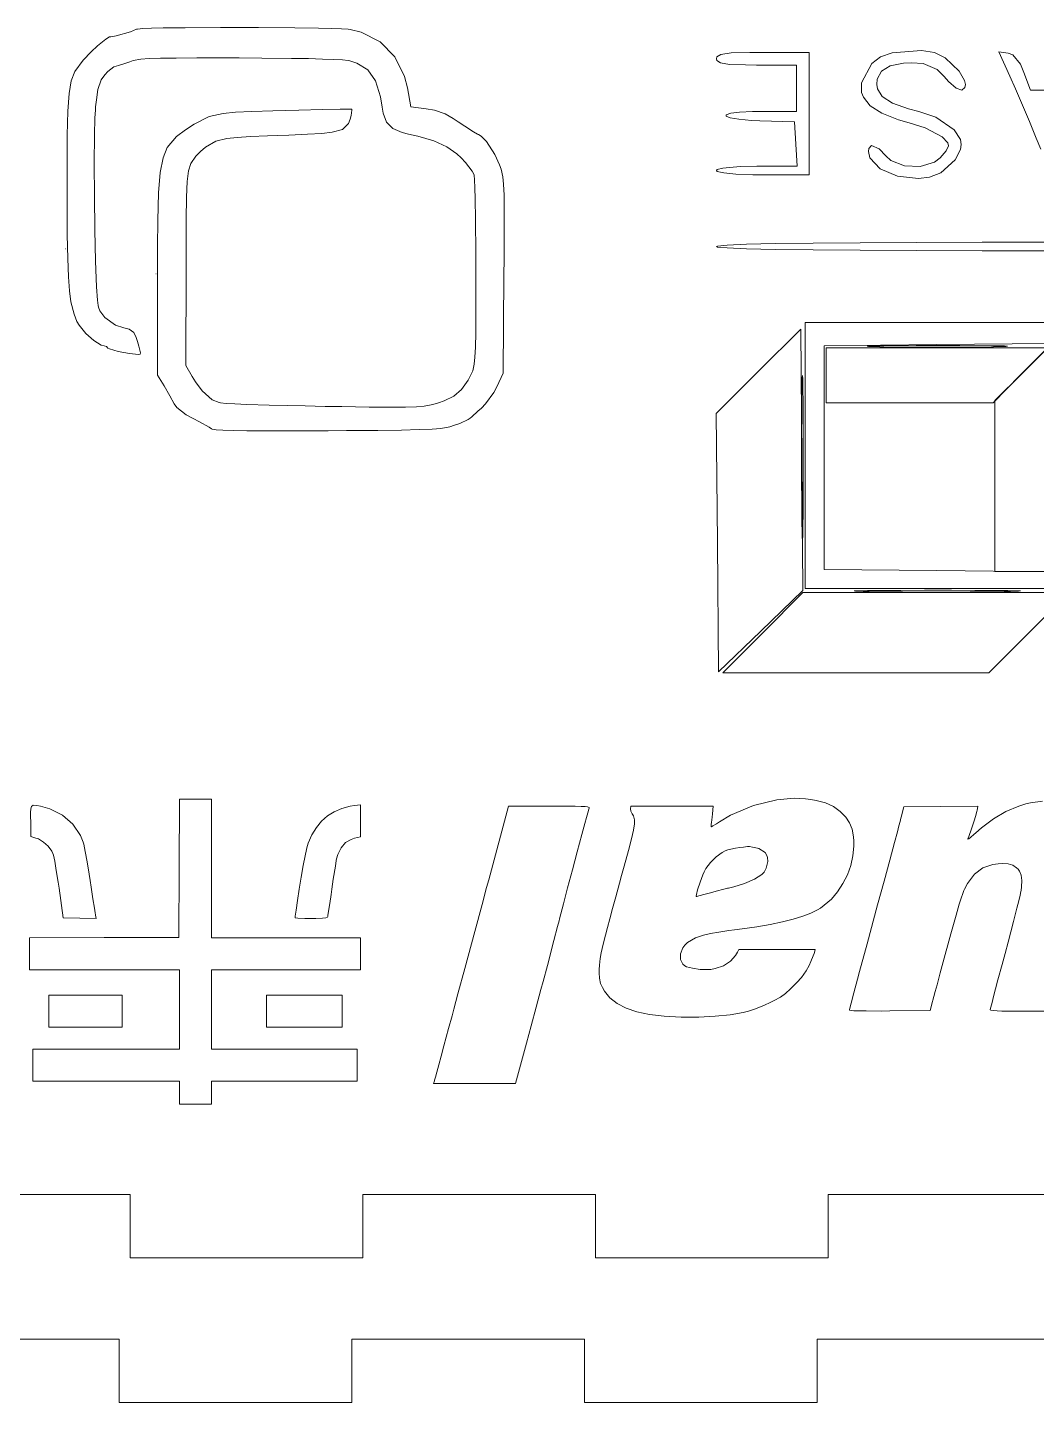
# Model space of a CAD drawing. Header units: millimetres. Extents: x 0 to 610, y 0 to 514.
# Drawn here: x 338.6 to 386.4, y 345.2 to 410.3 of the extents above; entities that cross this region are included whole.
import ezdxf

# ---------------------------------------------------------------- set-up
doc = ezdxf.new("R2010")
doc.units = ezdxf.units.MM
doc.header["$LTSCALE"] = 0.05
doc.layers.get('0').update_dxf_attribs({"plot": 0})
doc.layers.add('CUT', color=1, linetype='Continuous', lineweight=0)
doc.layers.add('ETCH', color=5, linetype='Continuous', lineweight=0)

# ---------------------------------------------------------------- blocks, each defined once
blk = doc.blocks.new('top')
blk.add_lwpolyline([(-137.821, -237), (-126.795, -237), (-126.795, -240), (-115.769, -240), (-115.769, -237), (-104.744, -237), (-104.744, -240), (-93.718, -240), (-93.718, -237), (-82.692, -237), (-82.692, -240), (-71.667, -240), (-71.667, -237), (-60.641, -237), (-60.641, -240), (-49.615, -240), (-49.615, -237), (-38.59, -237), (-38.59, -240), (-27.564, -240)])
blk = doc.blocks.new('back_outer')
blk.add_lwpolyline([(-27.564, 60), (-38.59, 60), (-38.59, 63), (-49.615, 63), (-49.615, 60), (-60.641, 60), (-60.641, 63), (-71.667, 63), (-71.667, 60), (-82.692, 60), (-82.692, 63), (-93.718, 63), (-93.718, 60), (-104.744, 60), (-104.744, 63), (-115.769, 63), (-115.769, 60), (-126.795, 60), (-126.795, 63), (-137.821, 63)])
blk = doc.blocks.new('protocase')
for p, q in [((245, 141.161728), (254.460499, 150.661728)), ((254.460499, 150.661728), (285.960499, 150.661728)), ((285.960499, 150.661728), (317.460499, 150.661728)), ((317.460499, 150.661728), (308, 141.161728)), ((308.5, 140.796543), (318.5, 150.431357)), ((318.5, 150.431357), (318.764783, 119.817423)), ((235.539501, 131.661728), (245, 141.161728)), ((298.5, 131.161728), (308.5, 140.796543)), ((308, 141.161728), (298.539501, 131.661728)), ((235, 130.661728), (266.5, 130.661728)), ((267.039501, 131.661728), (235.539501, 131.661728)), ((246.930711, 131.266674), (247.420757, 131.320761)), ((247.782745, 131.218485), (246.930711, 131.266674)), ((247.420757, 131.320761), (249.317225, 131.379505)), ((249.912519, 131.177434), (247.782745, 131.218485)), ((249.317225, 131.379505), (250.812975, 131.410236)), ((253.255692, 131.144761), (249.912519, 131.177434)), ((250.812975, 131.410236), (266.942077, 131.534448)), ((257.747921, 131.121705), (253.255692, 131.144761)), ((263.324866, 131.109508), (257.747921, 131.121705)), ((266.5, 131.107869), (263.324866, 131.109508)), ((269.678382, 131.109364), (266.5, 131.107869)), ((266.5, 130.661728), (298, 130.661728)), ((266.942077, 131.534448), (282.812975, 131.409508)), ((298.539501, 131.661728), (267.039501, 131.661728)), ((275.280343, 131.121307), (269.678382, 131.109364)), ((279.820145, 131.144156), (275.280343, 131.121307)), ((283.230879, 131.176676), (279.820145, 131.144156)), ((282.812975, 131.409508), (284.24496, 131.37871)), ((285.445636, 131.217629), (283.230879, 131.176676)), ((284.24496, 131.37871), (286.019585, 131.319883)), ((286.397508, 131.265777), (285.445636, 131.217629)), ((286.019585, 131.319883), (286.397508, 131.265777)), ((298, 130.661728), (298, 99.161728)), ((298.764783, 100.182608), (298.5, 131.161728)), ((266.75, 126.428061), (240, 126.694395)), ((240, 126.661728), (246.5, 126.661728)), ((246.5, 126.661728), (253, 126.661728)), ((253, 126.661728), (253, 106.38284)), ((293.5, 126.161728), (266.75, 126.428061)), ((293.5, 99.661728), (293.5, 126.161728)), ((298.514756, 116.060608), (298.555851, 118.198932)), ((298.555851, 118.198932), (298.604128, 119.086792)), ((298.604128, 119.086792), (298.658347, 118.659589)), ((298.658347, 118.659589), (298.717266, 116.852722)), ((318.764783, 119.817423), (319.029566, 89.203489)), ((298.482086, 112.73642), (298.514756, 116.060608)), ((298.717266, 116.852722), (298.7481, 115.411728)), ((298.7481, 115.411728), (298.872958, 99.661728)), ((298.459081, 108.290967), (298.482086, 112.73642)), ((298.446984, 102.788849), (298.459081, 108.290967)), ((253, 106.38284), (253, 86.103951)), ((298.445414, 99.661728), (298.446984, 102.788849)), ((293.5, 73.161728), (293.5, 99.661728)), ((298, 99.161728), (298, 67.661728)), ((298.446984, 96.534607), (298.445414, 99.661728)), ((298.872958, 99.661728), (298.7481, 83.911728)), ((299.029566, 69.203489), (298.764783, 100.182608)), ((298.459081, 91.032489), (298.446984, 96.534607)), ((298.482086, 86.587036), (298.459081, 91.032489)), ((319.029566, 89.203489), (309.029566, 79.203489)), ((253, 86.103951), (246.5, 79.661728)), ((247, 80.161728), (253.442223, 86.661728)), ((253.442223, 86.661728), (273.221112, 86.661728)), ((273.221112, 86.661728), (293, 86.661728)), ((293, 86.661728), (293, 80.161728)), ((298.514756, 83.262848), (298.482086, 86.587036)), ((298.555851, 81.124524), (298.514756, 83.262848)), ((298.717266, 82.470734), (298.658347, 80.663867)), ((298.7481, 83.911728), (298.717266, 82.470734)), ((246.5, 79.661728), (240, 73.219505)), ((240.557777, 73.661728), (247, 80.161728)), ((293, 80.161728), (293, 73.661728)), ((298.604128, 80.236664), (298.555851, 81.124524)), ((298.658347, 80.663867), (298.604128, 80.236664)), ((309.029566, 79.203489), (299.029566, 69.203489)), ((240, 72.629061), (266.75, 72.895395)), ((266.778888, 73.661728), (240.557777, 73.661728)), ((250.012383, 73.262464), (250.434048, 73.317935)), ((250.723996, 73.213033), (250.012383, 73.262464)), ((250.434048, 73.317935), (252.043092, 73.378173)), ((253.797966, 73.152992), (250.723996, 73.213033)), ((252.043092, 73.378173), (253.309787, 73.409682)), ((253.309787, 73.409682), (266.937574, 73.536967)), ((261.358129, 73.105953), (253.797966, 73.152992)), ((266.5, 73.099445), (261.358129, 73.105953)), ((271.654516, 73.105581), (266.5, 73.099445)), ((266.75, 72.895395), (293.5, 73.161728)), ((293, 73.661728), (266.778888, 73.661728)), ((266.937574, 73.536967), (280.309787, 73.408708)), ((279.30822, 73.152071), (271.654516, 73.105581)), ((282.50206, 73.211885), (279.30822, 73.152071)), ((280.309787, 73.408708), (281.513368, 73.37711)), ((281.513368, 73.37711), (283.001809, 73.31676)), ((283.312493, 73.261262), (282.50206, 73.211885)), ((283.001809, 73.31676), (283.312493, 73.261262)), ((266.5, 67.661728), (235, 67.661728)), ((298, 67.661728), (266.5, 67.661728)), ((238.95166, 50.657719), (247.5, 50.661728)), ((247.5, 50.661728), (256.04834, 50.657719)), ((256.04834, 50.657719), (271.55127, 50.625773)), ((271.55127, 50.625773), (284.909668, 50.562194)), ((284.909668, 50.562194), (296.100098, 50.46731)), ((296.100098, 50.46731), (305.099121, 50.34145)), ((305.099121, 48.982006), (296.100098, 48.856146)), ((305.099121, 50.34145), (311.883301, 50.18494)), ((311.883301, 49.138516), (305.099121, 48.982006)), ((311.883301, 50.18494), (316.429199, 49.998109)), ((316.429199, 49.325347), (311.883301, 49.138516)), ((316.429199, 49.998109), (318.713379, 49.781285)), ((318.713379, 49.542171), (316.429199, 49.325347)), ((318.713379, 49.781285), (319, 49.661728)), ((319, 49.661728), (318.713379, 49.542171)), ((247.5, 48.661728), (238.95166, 48.665737)), ((256.04834, 48.665737), (247.5, 48.661728)), ((271.55127, 48.697683), (256.04834, 48.665737)), ((284.909668, 48.761262), (271.55127, 48.697683)), ((296.100098, 48.856146), (284.909668, 48.761262)), ((265.789794, 32.169925), (268.543331, 33.235835)), ((268.543331, 33.235835), (271.131466, 33.514616)), ((271.131466, 33.514616), (276.128149, 32.976596)), ((276.128149, 32.976596), (280.232202, 31.252239)), ((297, 18.161728), (297, 32.661728)), ((297, 32.661728), (308, 32.661728)), ((308, 32.661728), (310.386719, 32.643617)), ((310.386719, 32.643617), (314.410156, 32.505123)), ((262.40245, 29.128962), (265.789794, 32.169925)), ((267.322237, 29.651474), (266, 28.661728)), ((270.719988, 30.709038), (267.322237, 29.651474)), ((274.43823, 30.564036), (270.719988, 30.709038)), ((277.656313, 29.248471), (274.43823, 30.564036)), ((280.232202, 31.252239), (282.659808, 28.670874)), ((309.44774, 30.661728), (299.895481, 30.661728)), ((299.895481, 30.661728), (300.19774, 25.411728)), ((313.345604, 30.734042), (309.44774, 30.661728)), ((317.480932, 31.083023), (313.345604, 30.734042)), ((314.410156, 32.505123), (317.277344, 32.244469)), ((317.277344, 32.244469), (318.800781, 31.878702)), ((318.823402, 31.447391), (317.480932, 31.083023)), ((318.800781, 31.878702), (319, 31.661728)), ((319, 31.661728), (318.823402, 31.447391)), ((242.130485, 26.606654), (243.234107, 23.959684)), ((261, 25.481415), (261.171013, 26.686611)), ((261.171013, 26.686611), (262.40245, 29.128962)), ((264.5875, 27.001006), (264, 25.816715)), ((266, 28.661728), (264.5875, 27.001006)), ((278.82134, 28.161728), (277.656313, 29.248471)), ((280.403107, 26.505115), (278.82134, 28.161728)), ((282.258378, 25.741608), (280.403107, 26.505115)), ((282.910753, 26.43754), (282.258378, 25.741608)), ((282.659808, 28.670874), (283, 27.161728)), ((283, 27.161728), (282.910753, 26.43754)), ((243.234107, 23.959684), (244.843124, 20.084205)), ((261.194643, 24.298938), (261, 25.481415)), ((262.65543, 21.988936), (261.194643, 24.298938)), ((264, 25.816715), (264.172791, 25.115292)), ((264.172791, 25.115292), (265.484498, 23.656428)), ((265.484498, 23.656428), (269.514267, 21.536374)), ((300.19774, 25.411728), (300.5, 20.161728)), ((244.843124, 20.084205), (248.152226, 12.294469)), ((267.043593, 19.034256), (262.65543, 21.988936)), ((269.514267, 21.536374), (273.300948, 20.330496)), ((273.300948, 20.330496), (275.819163, 19.617811)), ((275.819163, 19.617811), (279.823102, 18.086585)), ((300.5, 20.161728), (308.75, 19.871286)), ((308.75, 19.871286), (310.664122, 19.783219)), ((310.664122, 19.783219), (313.713426, 19.524848)), ((271.05898, 17.694747), (267.043593, 19.034256)), ((273.51618, 17.069529), (271.05898, 17.694747)), ((277.311596, 15.716107), (273.51618, 17.069529)), ((279.823102, 18.086585), (282.562426, 16.342897)), ((282.562426, 16.342897), (284.171581, 14.301167)), ((297, 3.661728), (297, 18.161728)), ((308.5, 17.661728), (300, 17.661728)), ((300, 17.661728), (300, 12.161728)), ((310.426416, 17.682325), (308.5, 17.661728)), ((313.521973, 17.832746), (310.426416, 17.682325)), ((315.604218, 18.09689), (313.521973, 17.832746)), ((313.713426, 19.524848), (315.727755, 19.188737)), ((316.668818, 18.436465), (315.604218, 18.09689)), ((315.727755, 19.188737), (316.711441, 18.813178)), ((316.711441, 18.813178), (316.668818, 18.436465)), ((279.718928, 14.15813), (277.311596, 15.716107)), ((280.862854, 12.31491), (279.718928, 14.15813)), ((284.171581, 14.301167), (284.594359, 13.141793)), ((284.594359, 13.141793), (284.616512, 10.884628)), ((244.586691, 12.661728), (237.429203, 12.661728)), ((246.131, 8.411728), (244.586691, 12.661728)), ((248.152226, 12.294469), (249.444738, 9.339652)), ((260, 11.296587), (260.101667, 12.025733)), ((260.179462, 10.320442), (260, 11.296587)), ((260.101667, 12.025733), (260.857178, 12.621251)), ((261.447504, 8.103666), (260.179462, 10.320442)), ((260.857178, 12.621251), (262.220438, 12.114193)), ((262.220438, 12.114193), (264.037257, 10.561909)), ((264.037257, 10.561909), (265.067568, 9.411728)), ((279.861744, 8.129229), (280.874584, 10.049976)), ((281, 11.26112), (280.862854, 12.31491)), ((280.874584, 10.049976), (281, 11.26112)), ((284.616512, 10.884628), (282.201212, 6.337865)), ((300, 12.161728), (300, 6.661728)), ((246.955465, 6.468956), (246.131, 8.411728)), ((249.444738, 9.339652), (252.038531, 3.517577)), ((264.784115, 4.98569), (261.447504, 8.103666)), ((265.067568, 9.411728), (266.660478, 7.695456)), ((266.660478, 7.695456), (270.031911, 6.26672)), ((274.699294, 6.239124), (277.811766, 6.864161)), ((277.811766, 6.864161), (279.861744, 8.129229)), ((300, 6.661728), (309.5, 6.661728)), ((309.5, 6.661728), (312.141276, 6.647645)), ((312.141276, 6.647645), (315.923828, 6.510926)), ((248.78049, 4.229469), (246.955465, 6.468956)), ((249.85692, 3.839652), (248.78049, 4.229469)), ((252.038531, 3.517577), (249.85692, 3.839652)), ((267.312913, 3.720593), (264.784115, 4.98569)), ((270.381091, 3.209691), (267.312913, 3.720593)), ((270.031911, 6.26672), (272.736699, 6.161728)), ((277.380038, 3.760417), (270.381091, 3.209691)), ((272.736699, 6.161728), (274.699294, 6.239124)), ((280.125245, 4.728757), (277.380038, 3.760417)), ((282.201212, 6.337865), (280.125245, 4.728757)), ((308, 3.661728), (297, 3.661728)), ((311.088542, 3.675222), (308, 3.661728)), ((315.484375, 3.808745), (311.088542, 3.675222)), ((317.921875, 4.141131), (315.484375, 3.808745)), ((315.923828, 6.510926), (318.044922, 6.176017)), ((318.901042, 4.740563), (317.921875, 4.141131)), ((318.044922, 6.176017), (318.910807, 5.578771)), ((319, 5.161728), (318.901042, 4.740563)), ((318.910807, 5.578771), (319, 5.161728))]:
    blk.add_line(p, q)
blk = doc.blocks.new('laifual')
for p, q in [((1489, 259.655484), (1489, 269.655484)), ((1489, 269.655484), (1503, 269.655484)), ((1503, 269.655484), (1517, 269.655484)), ((1517, 269.655484), (1517, 259.655484)), ((1489, 249.655484), (1489, 259.655484)), ((1517, 259.655484), (1517, 249.655484)), ((1215.71892, 222.905484), (1223.461624, 251.655484)), ((1223.461624, 251.655484), (1259.298199, 251.655484)), ((1259.298199, 251.655484), (1295.134775, 251.655484)), ((1292.293278, 241.732342), (1290.592751, 235.49104)), ((1293.53875, 246.277429), (1292.293278, 241.732342)), ((1294.265955, 248.893536), (1293.53875, 246.277429)), ((1294.415453, 249.405484), (1294.265955, 248.893536)), ((1295.134775, 251.655484), (1294.415453, 249.405484)), ((1362, 235.655484), (1362, 249.655484)), ((1362, 249.655484), (1425.5, 249.655484)), ((1425.5, 249.655484), (1489, 249.655484)), ((1517, 249.655484), (1581, 249.655484)), ((1581, 249.655484), (1645, 249.655484)), ((1645, 249.655484), (1645, 235.655484)), ((1290.592751, 235.49104), (1288.500379, 227.786285)), ((1362, 221.655484), (1362, 235.655484)), ((1645, 235.655484), (1645, 221.655484)), ((1209.938729, 201.46127), (1213.98983, 216.487295)), ((1213.98983, 216.487295), (1215.71892, 222.905484)), ((1286.079375, 218.850842), (1281.969956, 203.649307)), ((1288.500379, 227.786285), (1286.079375, 218.850842)), ((1425.5, 221.655484), (1362, 221.655484)), ((1489, 221.655484), (1425.5, 221.655484)), ((1489, 187.155484), (1489, 221.655484)), ((1581, 221.655484), (1517, 221.655484)), ((1517, 221.655484), (1517, 187.155484)), ((1645, 221.655484), (1581, 221.655484)), ((1036.118152, 191.722029), (1049.188924, 193.073437)), ((1049.188924, 193.073437), (1063.519101, 193.787218)), ((1063.519101, 193.787218), (1071, 193.888822)), ((1071, 193.888822), (1078.991353, 193.806184)), ((1078.991353, 193.806184), (1093.60798, 193.051515)), ((1093.60798, 193.051515), (1106.44818, 191.495683)), ((1205.541545, 185.163174), (1209.938729, 201.46127)), ((1279.003919, 192.655484), (1277.417362, 186.770367)), ((1281.969956, 203.649307), (1279.003919, 192.655484)), ((1375, 188.655484), (1375, 202.655484)), ((1375, 202.655484), (1408, 202.655484)), ((1408, 202.655484), (1441, 202.655484)), ((1441, 202.655484), (1441, 188.655484)), ((1567, 188.655484), (1567, 202.655484)), ((1567, 202.655484), (1599, 202.655484)), ((1599, 202.655484), (1631, 202.655484)), ((1631, 202.655484), (1631, 188.655484)), ((739.077088, 188.655484), (774.038544, 188.655484)), ((774.038544, 188.655484), (778.595065, 188.651775)), ((778.595065, 188.651775), (786.647594, 188.621276)), ((786.647594, 188.621276), (793.343511, 188.558149)), ((793.343511, 188.558149), (798.751703, 188.460174)), ((798.751703, 188.460174), (802.941057, 188.325131)), ((802.941057, 188.325131), (805.98046, 188.150798)), ((805.98046, 188.150798), (808.534095, 187.810775)), ((807.431217, 181.162126), (806.033618, 175.788239)), ((808.415322, 185.021394), (807.431217, 181.162126)), ((808.932823, 187.16404), (808.415322, 185.021394)), ((808.534095, 187.810775), (809, 187.528505)), ((809, 187.528505), (808.932823, 187.16404)), ((859.105626, 179.125241), (859.386007, 180.155484)), ((859.386007, 180.155484), (861.568688, 188.155484)), ((861.568688, 188.155484), (896.784344, 188.418276)), ((896.784344, 188.418276), (904.355185, 188.457756)), ((904.355185, 188.457756), (917.198738, 188.424052)), ((917.198738, 188.424052), (924.491321, 188.306386)), ((924.491321, 188.306386), (928.081946, 188.186896)), ((930.474547, 181.611731), (928.066853, 172.478632)), ((928.081946, 188.186896), (930.558146, 188.036404)), ((931.598102, 185.998919), (930.474547, 181.611731)), ((930.558146, 188.036404), (931.83631, 187.856482)), ((931.953824, 187.491377), (931.598102, 185.998919)), ((931.83631, 187.856482), (932, 187.755976)), ((932, 187.755976), (931.953824, 187.491377)), ((997.551427, 179.271366), (1001.045862, 181.001336)), ((1001.045862, 181.001336), (1006.082611, 183.326568)), ((1006.082611, 183.326568), (1013.837263, 186.520534)), ((1013.837263, 186.520534), (1018.234565, 188.089714)), ((1018.234565, 188.089714), (1019.968638, 188.612609)), ((1019.968638, 188.612609), (1024.807475, 189.784762)), ((1024.807475, 189.784762), (1036.118152, 191.722029)), ((1106.44818, 191.495683), (1117.56597, 189.12032)), ((1117.56597, 189.12032), (1127.015368, 185.907058)), ((1127.015368, 185.907058), (1134.850389, 181.837529)), ((1134.850389, 181.837529), (1141.125051, 176.893363)), ((1201.331654, 169.569961), (1205.541545, 185.163174)), ((1277.417362, 186.770367), (1273.864961, 173.593957)), ((1375, 174.655484), (1375, 188.655484)), ((1441, 188.655484), (1441, 174.655484)), ((1489, 152.655484), (1489, 187.155484)), ((1517, 187.155484), (1517, 152.655484)), ((1567, 174.655484), (1567, 188.655484)), ((1631, 188.655484), (1631, 174.655484)), ((804.275633, 169.101734), (802.210373, 161.304613)), ((806.033618, 175.788239), (804.275633, 169.101734)), ((855.436938, 165.567123), (856.9925, 171.322384)), ((856.9925, 171.322384), (858.233675, 175.909433)), ((858.233675, 175.909433), (859.105626, 179.125241)), ((928.066853, 172.478632), (924.887305, 160.608466)), ((980.463551, 166.29109), (983.274436, 169.067552)), ((983.274436, 169.067552), (987.863735, 173.224699)), ((987.863735, 173.224699), (992.180926, 176.31021)), ((992.180926, 176.31021), (997.551427, 179.271366)), ((1141.125051, 176.893363), (1145.89337, 171.056192)), ((1145.89337, 171.056192), (1147.729532, 167.79699)), ((1199.463624, 162.655484), (1201.331654, 169.569961)), ((1273.864961, 173.593957), (1267.834389, 151.227139)), ((1408, 174.655484), (1375, 174.655484)), ((1441, 174.655484), (1408, 174.655484)), ((1599, 174.655484), (1567, 174.655484)), ((1631, 174.655484), (1599, 174.655484)), ((802.210373, 161.304613), (798.652516, 147.968407)), ((852.634069, 155.187954), (855.436938, 165.567123)), ((924.887305, 160.608466), (923.099352, 153.993184)), ((969.644921, 153.286614), (973.885529, 159.265663)), ((973.885529, 159.265663), (977.895812, 163.679714)), ((977.895812, 163.679714), (980.463551, 166.29109)), ((1147.729532, 167.79699), (1149.216564, 164.471515)), ((1149.216564, 164.471515), (1150.246239, 159.736118)), ((1150.246239, 159.736118), (1150.390045, 155.217154)), ((1195.731477, 148.72814), (1199.463624, 162.655484)), ((798.652516, 147.968407), (796.051419, 138.278505)), ((848.308351, 139.15524), (852.634069, 155.187954)), ((923.099352, 153.993184), (916.566206, 129.880744)), ((963.48135, 140.397061), (965.535359, 145.138101)), ((965.535359, 145.138101), (967.193589, 148.655484)), ((967.193589, 148.655484), (969.644921, 153.286614)), ((1035.952147, 144.966108), (1031.386583, 139.944573)), ((1042.028571, 148.890114), (1035.952147, 144.966108)), ((1049.221585, 151.461979), (1042.028571, 148.890114)), ((1053.113602, 152.161292), (1049.221585, 151.461979)), ((1055.842422, 152.349029), (1053.113602, 152.161292)), ((1062.31142, 152.10479), (1055.842422, 152.349029)), ((1068.901647, 151.202327), (1062.31142, 152.10479)), ((1074.140401, 149.843312), (1068.901647, 151.202327)), ((1075.792757, 149.055619), (1074.140401, 149.843312)), ((1077.494959, 147.54763), (1075.792757, 149.055619)), ((1079.433716, 143.419579), (1077.494959, 147.54763)), ((1150.295287, 148.375792), (1149.759238, 142.76108)), ((1150.365482, 152.155484), (1150.295287, 148.375792)), ((1150.390045, 155.217154), (1150.365482, 152.155484)), ((1190.019416, 127.053433), (1195.731477, 148.72814)), ((1267.834389, 151.227139), (1259.17277, 119.104336)), ((1359, 138.655484), (1359, 152.655484)), ((1359, 152.655484), (1424, 152.655484)), ((1424, 152.655484), (1489, 152.655484)), ((1517, 152.655484), (1582.5, 152.655484)), ((1582.5, 152.655484), (1648, 152.655484)), ((1648, 152.655484), (1648, 138.662725)), ((796.051419, 138.278505), (793.427483, 128.468734)), ((846.016631, 130.655484), (848.308351, 139.15524)), ((961.783184, 134.655484), (962.417492, 137.405484)), ((995.231077, 134.655484), (961.783184, 134.655484)), ((962.417492, 137.405484), (962.629445, 138.131387)), ((962.629445, 138.131387), (963.48135, 140.397061)), ((1028.67897, 134.655484), (995.231077, 134.655484)), ((1029.793585, 137.101797), (1028.67897, 134.655484)), ((1031.386583, 139.944573), (1029.793585, 137.101797)), ((1075.743119, 131.015693), (1077.455913, 133.357186)), ((1077.455913, 133.357186), (1079.420008, 138.437813)), ((1079.420008, 138.437813), (1079.433716, 143.419579)), ((1148.759612, 137.560923), (1146.962108, 130.000301)), ((1149.759238, 142.76108), (1148.759612, 137.560923)), ((1359, 124.655484), (1359, 138.655484)), ((1648, 138.662725), (1648, 124.669967)), ((793.427483, 128.468734), (788.63296, 110.221077)), ((838.85327, 104.882696), (843.437273, 121.177688)), ((843.437273, 121.177688), (846.016631, 130.655484)), ((916.566206, 129.880744), (907.304832, 95.666304)), ((1045.992743, 119.507231), (1053.290555, 120.795225)), ((1053.290555, 120.795225), (1059.359532, 122.18491)), ((1059.359532, 122.18491), (1066.508119, 124.5677)), ((1066.508119, 124.5677), (1073.228505, 128.559733)), ((1073.228505, 128.559733), (1075.743119, 131.015693)), ((1144.943899, 122.164682), (1143.222271, 115.669875)), ((1146.962108, 130.000301), (1144.943899, 122.164682)), ((1186.801689, 114.6173), (1190.019416, 127.053433)), ((1424, 124.655484), (1359, 124.655484)), ((1489, 124.655484), (1424, 124.655484)), ((1489, 64.155484), (1489, 124.655484)), ((1517.5, 124.155484), (1517.242194, 63.905484)), ((1582.75, 124.412725), (1517.5, 124.155484)), ((1648, 124.669967), (1582.75, 124.412725)), ((788.63296, 110.221077), (785.660939, 98.625964)), ((972.683496, 105.682333), (980.976052, 108.254287)), ((980.976052, 108.254287), (990.434873, 110.657729)), ((990.434873, 110.657729), (1001.036941, 112.886812)), ((1001.036941, 112.886812), (1012.75924, 114.935687)), ((1012.75924, 114.935687), (1025.578756, 116.798506)), ((1025.578756, 116.798506), (1032.392777, 117.658316)), ((1032.392777, 117.658316), (1037.30647, 118.271742)), ((1037.30647, 118.271742), (1045.992743, 119.507231)), ((1143.222271, 115.669875), (1141.164211, 108.008861)), ((1185.098671, 107.908845), (1185.541231, 109.655484)), ((1185.541231, 109.655484), (1186.801689, 114.6173)), ((1259.17277, 119.104336), (1252.785489, 95.41784)), ((785.660939, 98.625964), (784.084858, 92.315347)), ((835.980213, 95.196733), (838.85327, 104.882696)), ((947.745387, 90.715021), (953.897641, 96.20338)), ((953.897641, 96.20338), (957.205548, 98.553589)), ((957.205548, 98.553589), (959.689236, 100.056283)), ((959.689236, 100.056283), (965.580218, 102.947715)), ((965.580218, 102.947715), (972.683496, 105.682333)), ((1138.739282, 99.053621), (1135.917049, 88.676134)), ((1141.164211, 108.008861), (1138.739282, 99.053621)), ((1181.757821, 95.020359), (1183.970281, 103.518178)), ((1183.970281, 103.518178), (1185.098671, 107.908845)), ((1385.810916, 94.733731), (1386.794056, 101.158291)), ((1386.794056, 101.158291), (1387.449534, 105.104922)), ((1387.449534, 105.104922), (1387.617131, 105.905484)), ((1387.617131, 105.905484), (1387.861558, 106.428042)), ((1387.861558, 106.428042), (1389.1209, 107.143934)), ((1389.1209, 107.143934), (1392.165219, 107.512616)), ((1392.165219, 107.512616), (1397.903707, 107.644197)), ((1397.903707, 107.644197), (1402.067388, 107.655484)), ((1402.067388, 107.655484), (1407.47716, 107.610879)), ((1407.47716, 107.610879), (1413.612135, 107.405688)), ((1413.612135, 107.405688), (1415.715633, 107.203753)), ((1415.196254, 100.282462), (1413.958563, 92.011598)), ((1415.903047, 105.751991), (1415.196254, 100.282462)), ((1415.715633, 107.203753), (1416, 107.0902)), ((1416, 107.0902), (1415.903047, 105.751991)), ((1590.386078, 104.933462), (1589.828799, 107.711441)), ((1589.828799, 107.711441), (1604.1644, 107.433462)), ((1590.464144, 104.507807), (1590.386078, 104.933462)), ((1590.736689, 102.868004), (1590.464144, 104.507807)), ((1591.400676, 98.669923), (1590.736689, 102.868004)), ((1592.661915, 90.479493), (1591.400676, 98.669923)), ((1604.1644, 107.433462), (1618.5, 107.155484)), ((1618.5, 107.155484), (1622.238693, 81.155484)), ((782.164985, 84.118219), (781.983816, 83.155484)), ((782.900307, 87.404068), (782.164985, 84.118219)), ((784.084858, 92.315347), (782.900307, 87.404068)), ((831.917363, 83.113915), (833.003882, 86.000244)), ((833.003882, 86.000244), (834.36342, 90.045395)), ((834.36342, 90.045395), (835.980213, 95.196733)), ((907.304832, 95.666304), (901.711106, 74.979911)), ((937.584697, 77.168654), (942.280161, 84.314673)), ((942.280161, 84.314673), (947.745387, 90.715021)), ((1053.369723, 85.261901), (1048.426074, 83.876345)), ((1058.025915, 86.568619), (1053.369723, 85.261901)), ((1063.396385, 87.960413), (1058.025915, 86.568619)), ((1065.314434, 88.36094), (1063.396385, 87.960413)), ((1064.526688, 82.792362), (1065.507634, 86.611722)), ((1065.623995, 88.364822), (1065.314434, 88.36094)), ((1065.507634, 86.611722), (1065.699384, 88.066751)), ((1065.699384, 88.066751), (1065.623995, 88.364822)), ((1135.917049, 88.676134), (1132.667075, 76.748382)), ((1178.084681, 81.04983), (1181.757821, 95.020359)), ((1252.785489, 95.41784), (1248.82542, 80.733227)), ((1383.982705, 82.155484), (1384.619366, 86.610537)), ((1384.619366, 86.610537), (1385.810916, 94.733731)), ((1413.958563, 92.011598), (1412.373519, 82.046775)), ((1594.21254, 80.236353), (1592.661915, 90.479493)), ((781.562942, 80.000176), (781.354946, 74.466114)), ((781.354946, 74.466114), (782.000731, 69.905476)), ((781.983816, 83.155484), (781.562942, 80.000176)), ((822.619732, 68.932457), (828.783368, 77.04935)), ((828.783368, 77.04935), (831.481411, 82.121758)), ((831.481411, 82.121758), (831.917363, 83.113915)), ((901.711106, 74.979911), (896.759099, 56.648441)), ((933.741729, 69.443282), (937.584697, 77.168654)), ((1014.838958, 73.329217), (1008.419788, 69.174017)), ((1023.441842, 77.205573), (1014.838958, 73.329217)), ((1032.871548, 80.191688), (1023.441842, 77.205573)), ((1037.472432, 81.159842), (1032.871548, 80.191688)), ((1038.513798, 81.36443), (1037.472432, 81.159842)), ((1041.73323, 82.121876), (1038.513798, 81.36443)), ((1048.426074, 83.876345), (1041.73323, 82.121876)), ((1059.915278, 69.49243), (1062.380965, 76.073596)), ((1062.380965, 76.073596), (1064.526688, 82.792362)), ((1132.667075, 76.748382), (1130.872173, 70.16315)), ((1173.930381, 65.359166), (1178.084681, 81.04983)), ((1246.984071, 73.905484), (1229.656435, 9.655484)), ((1248.82542, 80.733227), (1246.984071, 73.905484)), ((1380.922606, 61.937466), (1382.687255, 73.258218)), ((1382.687255, 73.258218), (1383.982705, 82.155484)), ((1412.373519, 82.046775), (1410.624664, 71.495372)), ((1595.048564, 74.655484), (1594.21254, 80.236353)), ((1595.914052, 69.008853), (1595.048564, 74.655484)), ((1622.238693, 81.155484), (1623.021637, 75.847499)), ((1623.021637, 75.847499), (1624.593307, 65.92987)), ((782.000731, 69.905476), (783.510829, 66.243884)), ((783.510829, 66.243884), (784.593286, 64.726989)), ((784.593286, 64.726989), (785.942089, 63.333194)), ((785.942089, 63.333194), (789.167682, 61.266924)), ((789.167682, 61.266924), (793.326975, 60.097846)), ((793.326975, 60.097846), (798.695629, 59.748478)), ((801.919611, 59.856972), (806.734066, 60.442682)), ((806.734066, 60.442682), (815.316459, 63.431919)), ((815.316459, 63.431919), (822.619732, 68.932457)), ((928.944223, 52.919757), (930.833993, 61.304877)), ((930.833993, 61.304877), (933.741729, 69.443282)), ((1004.576959, 63.827745), (1003.253102, 57.998253)), ((1006.453124, 67.182913), (1004.576959, 63.827745)), ((1008.419788, 69.174017), (1006.453124, 67.182913)), ((1053.171587, 58.670068), (1057.239632, 64.155305)), ((1057.239632, 64.155305), (1058.779783, 66.933976)), ((1058.779783, 66.933976), (1059.915278, 69.49243)), ((1128.645632, 61.976532), (1124.999522, 48.385827)), ((1130.872173, 70.16315), (1128.645632, 61.976532)), ((1169.671664, 49.363415), (1173.930381, 65.359166)), ((1380.066042, 57.008462), (1380.922606, 61.937466)), ((1408.895542, 61.464764), (1407.369697, 53.062328)), ((1410.624664, 71.495372), (1408.895542, 61.464764)), ((1489, 3.655484), (1489, 64.155484)), ((1517.242194, 63.905484), (1516.984387, 3.655484)), ((1597.682631, 58.279263), (1595.914052, 69.008853)), ((1624.593307, 65.92987), (1626.027695, 57.76835)), ((798.695629, 59.748478), (801.919611, 59.856972)), ((896.759099, 56.648441), (892.600784, 41.234469)), ((928.155154, 44.454242), (928.944223, 52.919757)), ((1003.253102, 57.998253), (1003.489256, 54.311322)), ((1003.489256, 54.311322), (1003.975127, 52.715533)), ((1003.975127, 52.715533), (1005.521815, 50.150961)), ((1005.521815, 50.150961), (1010.929381, 46.654697)), ((1038.109917, 47.827418), (1040.526367, 48.666786)), ((1040.526367, 48.666786), (1043.056562, 49.961532)), ((1043.056562, 49.961532), (1048.256084, 53.750856)), ((1048.256084, 53.750856), (1053.171587, 58.670068)), ((1124.999522, 48.385827), (1122.354915, 38.067069)), ((1165.685273, 34.477625), (1169.671664, 49.363415)), ((1375.920215, 45.895251), (1378.732476, 51.959411)), ((1378.732476, 51.959411), (1379.785367, 55.655484)), ((1379.785367, 55.655484), (1380.066042, 57.008462)), ((1407.369697, 53.062328), (1406.230672, 47.395442)), ((1599.334384, 49.217251), (1597.682631, 58.279263)), ((1600.668953, 42.922036), (1599.334384, 49.217251)), ((1626.027695, 57.76835), (1627.150811, 52.352931)), ((1627.150811, 52.352931), (1627.54127, 50.98438)), ((1627.54127, 50.98438), (1628.545526, 48.870536)), ((1628.545526, 48.870536), (1631.667515, 44.665515)), ((825.801454, 36.623464), (823.162485, 34.347238)), ((827.664006, 38.034761), (825.801454, 36.623464)), ((827.653951, 36.000283), (828.50784, 38.155484)), ((828.524216, 38.409937), (827.664006, 38.034761)), ((828.50784, 38.155484), (828.524216, 38.409937)), ((892.600784, 41.234469), (890.094328, 31.927021)), ((928.199237, 40.24331), (928.155154, 44.454242)), ((928.481396, 36.376717), (928.199237, 40.24331)), ((929.665807, 29.739315), (928.481396, 36.376717)), ((1010.929381, 46.654697), (1014.866843, 45.673491)), ((1014.866843, 45.673491), (1016.667881, 45.360275)), ((1016.667881, 45.360275), (1019.150463, 44.880537)), ((1019.150463, 44.880537), (1019.526234, 44.773103)), ((1019.526234, 44.773103), (1019.699059, 44.770485)), ((1019.699059, 44.770485), (1020.947854, 44.883879)), ((1020.947854, 44.883879), (1024.572227, 45.294449)), ((1024.572227, 45.294449), (1027.761843, 45.684852)), ((1027.761843, 45.684852), (1031.308819, 46.238607)), ((1031.308819, 46.238607), (1038.109917, 47.827418)), ((1122.354915, 38.067069), (1120.622457, 30.494546)), ((1359, 36.456002), (1364.058484, 37.669514)), ((1359, 22.426912), (1359, 36.456002)), ((1364.058484, 37.669514), (1367.043805, 38.591722)), ((1367.043805, 38.591722), (1372.064559, 41.48575)), ((1372.064559, 41.48575), (1375.920215, 45.895251)), ((1404.515403, 41.937915), (1401.32857, 34.633285)), ((1405.863574, 45.933885), (1404.515403, 41.937915)), ((1406.230672, 47.395442), (1405.863574, 45.933885)), ((1601.154681, 41.155484), (1600.668953, 42.922036)), ((1603.50242, 35.372313), (1601.154681, 41.155484)), ((1631.667515, 44.665515), (1635.775085, 40.942989)), ((1635.775085, 40.942989), (1640.269372, 38.245683)), ((1640.269372, 38.245683), (1642.47439, 37.45109)), ((1642.47439, 37.45109), (1647, 36.240674)), ((1647, 36.240674), (1647, 22.448079)), ((816.602814, 28.504824), (806.202583, 20.734778)), ((821.622447, 32.938273), (816.602814, 28.504824)), ((823.162485, 34.347238), (821.622447, 32.938273)), ((822.805002, 21.575855), (825.316158, 29.331138)), ((825.316158, 29.331138), (827.653951, 36.000283)), ((888.750538, 26.926782), (887.690655, 22.972364)), ((890.094328, 31.927021), (888.750538, 26.926782)), ((931.827552, 24.1755), (929.665807, 29.739315)), ((935.147281, 19.220319), (931.827552, 24.1755)), ((1047.952684, 24.980223), (1045.281182, 23.282134)), ((1051.115747, 26.90595), (1047.952684, 24.980223)), ((1052.313827, 27.566223), (1051.115747, 26.90595)), ((1052.550235, 27.655484), (1052.313827, 27.566223)), ((1052.338755, 23.999234), (1052.570202, 25.405484)), ((1052.702745, 27.477945), (1052.550235, 27.655484)), ((1052.570202, 25.405484), (1052.713384, 26.279117)), ((1052.713384, 26.279117), (1052.702745, 27.477945)), ((1119.712795, 25.142545), (1119.536574, 21.485355)), ((1120.622457, 30.494546), (1119.712795, 25.142545)), ((1161.659188, 19.587008), (1163.100828, 24.892935)), ((1163.100828, 24.892935), (1165.685273, 34.477625)), ((1397.48195, 28.239936), (1392.968579, 22.751707)), ((1401.32857, 34.633285), (1397.48195, 28.239936)), ((1610.143572, 25.278204), (1603.50242, 35.372313)), ((1619.133001, 17.363616), (1610.143572, 25.278204)), ((795.297686, 14.413651), (783.860072, 9.525182)), ((806.202583, 20.734778), (795.297686, 14.413651)), ((819.772164, 9.627477), (820.463178, 13.310899)), ((820.463178, 13.310899), (820.640991, 14.118202)), ((820.640991, 14.118202), (821.289106, 16.532846)), ((821.289106, 16.532846), (822.805002, 21.575855)), ((886.674712, 19.155484), (884.304043, 10.155484)), ((886.933676, 20.134091), (886.674712, 19.155484)), ((887.690655, 22.972364), (886.933676, 20.134091)), ((937.297843, 16.825669), (935.147281, 19.220319)), ((940.00467, 14.270702), (937.297843, 16.825669)), ((945.999116, 10.009325), (940.00467, 14.270702)), ((1035.671568, 17.617257), (1015.781842, 8.963473)), ((1045.281182, 23.282134), (1035.671568, 17.617257)), ((1050.840812, 9.655484), (1051.471556, 16.405484)), ((1051.471556, 16.405484), (1051.753383, 19.203921)), ((1051.753383, 19.203921), (1052.338755, 23.999234)), ((1119.536574, 21.485355), (1120.451984, 18.027345)), ((1120.451984, 18.027345), (1121.718446, 16.307191)), ((1121.718446, 16.307191), (1122.939206, 14.12661)), ((1122.939206, 14.12661), (1123.230867, 11.905484)), ((1159.383099, 11.405484), (1159.662998, 12.372401)), ((1159.662998, 12.372401), (1160.497546, 15.354537)), ((1160.497546, 15.354537), (1161.659188, 19.587008)), ((1359, 8.397822), (1359, 22.426912)), ((1381.913737, 14.46597), (1375.358339, 11.656141)), ((1387.781496, 18.162439), (1381.913737, 14.46597)), ((1392.968579, 22.751707), (1387.781496, 18.162439)), ((1630.175559, 11.888408), (1619.133001, 17.363616)), ((1646.854921, 12.073466), (1646.397567, 10.059375)), ((1647.006194, 15.217805), (1646.854921, 12.073466)), ((1647, 22.448079), (1647.00718, 19.672758)), ((1647.00718, 19.672758), (1647.006194, 15.217805)), ((773.746174, 6.638412), (763.377281, 5.317702)), ((777.93273, 7.613113), (773.746174, 6.638412)), ((783.860072, 9.525182), (777.93273, 7.613113)), ((852.038103, 9.89148), (819.772164, 9.627477)), ((884.304043, 10.155484), (852.038103, 9.89148)), ((952.93403, 6.802561), (945.999116, 10.009325)), ((961.008702, 4.558257), (952.93403, 6.802561)), ((965.535728, 3.768229), (961.008702, 4.558257)), ((970.416846, 3.187625), (965.535728, 3.768229)), ((980.338297, 2.775388), (970.416846, 3.187625)), ((995.482326, 3.996132), (980.338297, 2.775388)), ((1015.781842, 8.963473), (995.482326, 3.996132)), ((1086.850855, 9.655484), (1050.840812, 9.655484)), ((1122.860898, 9.655484), (1086.850855, 9.655484)), ((1123.230867, 11.905484), (1122.860898, 9.655484)), ((1159.378728, 10.858436), (1159.383099, 11.405484)), ((1160.561696, 10.271358), (1159.378728, 10.858436)), ((1162.630549, 10.01119), (1160.561696, 10.271358)), ((1166.11332, 9.836441), (1162.630549, 10.01119)), ((1171.344085, 9.730348), (1166.11332, 9.836441)), ((1178.656918, 9.676149), (1171.344085, 9.730348)), ((1188.385892, 9.657081), (1178.656918, 9.676149)), ((1194.26083, 9.655484), (1188.385892, 9.657081)), ((1229.656435, 9.655484), (1194.26083, 9.655484)), ((1364.220691, 9.090372), (1359, 8.397822)), ((1368.108341, 9.726791), (1364.220691, 9.090372)), ((1375.358339, 11.656141), (1368.108341, 9.726791)), ((1502.992194, 3.655484), (1489, 3.655484)), ((1516.984387, 3.655484), (1502.992194, 3.655484)), ((1636.374529, 10.146777), (1630.175559, 11.888408)), ((1638.391487, 9.698214), (1636.374529, 10.146777)), ((1641.631093, 8.994953), (1638.391487, 9.698214)), ((1644.796839, 8.762909), (1641.631093, 8.994953)), ((1646.397567, 10.059375), (1644.796839, 8.762909))]:
    blk.add_line(p, q)
blk = doc.blocks.new('percepio')
for p, q in [((19.78, 167.22), (22, 168.05)), ((22, 168.05), (23.94, 168.65)), ((23.94, 168.65), (27.7, 169.32)), ((27.7, 169.32), (31.48, 169.63)), ((31.48, 169.63), (36.86, 169.86)), ((36.86, 169.86), (44.32, 170.03)), ((44.32, 170.03), (54.34, 170.16)), ((54.34, 170.16), (67.41, 170.28)), ((67.41, 170.28), (75.24, 170.33)), ((75.24, 170.33), (81.54, 170.38)), ((81.54, 170.38), (92.65, 170.42)), ((92.65, 170.42), (101.89, 170.43)), ((101.89, 170.43), (109.37, 170.38)), ((109.37, 170.38), (115.21, 170.28)), ((115.21, 170.28), (119.5, 170.14)), ((119.5, 170.14), (122.37, 169.93)), ((122.37, 169.93), (123.93, 169.68)), ((123.93, 169.68), (124.24, 169.53)), ((124.24, 169.53), (125.24, 168.83)), ((125.24, 168.83), (129.35, 166.55)), ((10.6, 160.8), (12.14, 162.16)), ((12.14, 162.16), (14.71, 164.44)), ((14.71, 164.44), (15.42, 165.09)), ((15.42, 165.09), (16.28, 165.64)), ((16.28, 165.64), (19.78, 167.22)), ((129.35, 166.55), (131.96, 165.23)), ((131.96, 165.23), (134.94, 163.65)), ((134.94, 163.65), (138.88, 160.61)), ((5.52, 154.28), (8.94, 159.08)), ((8.94, 159.08), (10.6, 160.8)), ((26.34, 157.78), (22.28, 155.72)), ((28.82, 158.64), (26.34, 157.78)), ((31.1, 159.31), (28.82, 158.64)), ((34.74, 160), (31.1, 159.31)), ((38.06, 160.27), (34.74, 160)), ((42.68, 160.41), (38.06, 160.27)), ((49.12, 160.43), (42.68, 160.41)), ((57.88, 160.35), (49.12, 160.43)), ((69.48, 160.18), (57.88, 160.35)), ((76.5, 160.07), (69.48, 160.18)), ((84.81, 159.92), (76.5, 160.07)), ((99.99, 159.55), (84.81, 159.92)), ((109.4, 159.24), (99.99, 159.55)), ((114.39, 159.02), (109.4, 159.24)), ((118.14, 158.81), (114.39, 159.02)), ((120.47, 158.61), (118.14, 158.81)), ((121.05, 158.51), (120.47, 158.61)), ((123.99, 157.29), (121.05, 158.51)), ((128.19, 153.61), (123.99, 157.29)), ((138.88, 160.61), (139.94, 159.08)), ((139.94, 159.08), (141.83, 155.62)), ((1.5, 146.08), (4.18, 151.8)), ((4.18, 151.8), (5.52, 154.28)), ((19.09, 152.92), (16.32, 149)), ((22.28, 155.72), (19.09, 152.92)), ((130.97, 149.8), (128.19, 153.61)), ((141.83, 155.62), (144.23, 151.49)), ((144.23, 151.49), (147, 146.91)), ((1.21, 104.97), (1.5, 146.08)), ((14.34, 145.12), (13.69, 142.35)), ((14.95, 146.49), (14.34, 145.12)), ((16.32, 149), (14.95, 146.49)), ((132.39, 147.46), (130.97, 149.8)), ((135.04, 142.84), (132.39, 147.46)), ((147, 146.91), (147, 106.14)), ((13.4, 139.43), (13.2, 135.17)), ((13.69, 142.35), (13.4, 139.43)), ((134.98, 102.08), (135.04, 142.84)), ((13.2, 135.17), (13.08, 129.14)), ((154.18, 137.57), (154.21, 138.12)), ((154.84, 134.69), (154.18, 137.57)), ((154.21, 138.12), (154.99, 138.27)), ((155.45, 132.73), (154.84, 134.69)), ((154.99, 138.27), (158.76, 137.88)), ((158.76, 137.88), (163.57, 136.97)), ((163.57, 136.97), (167.18, 135.94)), ((167.18, 135.94), (167.83, 135.53)), ((167.83, 135.53), (168.44, 134.86)), ((168.44, 134.86), (169.43, 134.58)), ((169.43, 134.58), (170.63, 134.31)), ((170.63, 134.31), (173.76, 132.43)), ((13.08, 129.14), (13.02, 120.95)), ((155.99, 131.18), (155.45, 132.73)), ((156.94, 129.06), (155.99, 131.18)), ((158.86, 127.56), (156.94, 129.06)), ((161.09, 127.07), (158.86, 127.56)), ((173.76, 132.43), (177.15, 129.39)), ((177.15, 129.39), (179.96, 125.97)), ((164.67, 125.94), (161.09, 127.07)), ((169.18, 122.72), (164.67, 125.94)), ((171.22, 119.86), (169.18, 122.72)), ((179.96, 125.97), (180.87, 124.35)), ((180.87, 124.35), (182.09, 121.34)), ((13.02, 120.95), (13, 110.17)), ((171.85, 118.3), (171.22, 119.86)), ((171.99, 117.66), (171.85, 118.3)), ((172.25, 115.38), (171.99, 117.66)), ((182.09, 121.34), (183.43, 116.11)), ((183.43, 116.11), (184.05, 111.52)), ((13, 110.17), (13, 103.69)), ((172.62, 109.74), (172.25, 115.38)), ((184.05, 111.52), (184.49, 105.58)), ((1.16, 97.94), (1.21, 104.97)), ((147, 106.14), (147, 101.44)), ((147.65, 104.39), (147.57, 104.36)), ((173.03, 99), (172.62, 109.74)), ((184.49, 105.58), (184.77, 97.87)), ((13, 103.69), (13.02, 95.81)), ((134.97, 94.25), (134.98, 102.08)), ((147, 101.44), (146.98, 92.86)), ((173.35, 85.86), (173.03, 99)), ((1.1, 86.32), (1.16, 97.94)), ((13.02, 95.81), (13.15, 81.54)), ((134.92, 81.51), (134.97, 94.25)), ((146.98, 92.86), (146.87, 81.87)), ((184.77, 97.87), (184.93, 87.97)), ((185.57, 93.86), (185.65, 93.76)), ((184.93, 87.97), (184.99, 75.47)), ((1.09, 77.57), (1.1, 86.32)), ((13.15, 81.54), (13.33, 72.8)), ((134.78, 72.13), (134.92, 81.51)), ((146.87, 81.87), (146.52, 70.33)), ((173.54, 71.7), (173.35, 85.86)), ((1.17, 71.19), (1.09, 77.57)), ((184.99, 75.47), (185, 68.11)), ((1.35, 66.68), (1.17, 71.19)), ((13.33, 72.8), (13.47, 68.22)), ((134.47, 65.5), (134.78, 72.13)), ((146.52, 70.33), (145.82, 61.77)), ((173.6, 57.9), (173.54, 71.7)), ((1.65, 63.54), (1.35, 66.68)), ((13.47, 68.22), (13.63, 64.84)), ((13.63, 64.84), (13.81, 62.84)), ((133.91, 60.99), (134.47, 65.5)), ((185, 68.11), (185, 63.79)), ((185, 63.79), (185, 55.95)), ((2.36, 60.34), (1.65, 63.54)), ((3.04, 58.47), (2.36, 60.34)), ((5.05, 54.11), (3.04, 58.47)), ((13.81, 62.84), (13.9, 62.4)), ((13.9, 62.4), (14.6, 61.14)), ((14.6, 61.14), (17.41, 57.48)), ((130.89, 54.89), (133.01, 57.97)), ((133.01, 57.97), (133.91, 60.99)), ((145.82, 61.77), (144.65, 55.59)), ((173.51, 45.86), (173.6, 57.9)), ((8.58, 48.66), (5.05, 54.11)), ((17.41, 57.48), (19.19, 55.53)), ((19.19, 55.53), (21.03, 53.81)), ((21.03, 53.81), (25.31, 50.86)), ((126.8, 51.06), (128.84, 52.88)), ((128.84, 52.88), (130.89, 54.89)), ((144.65, 55.59), (142.9, 51.18)), ((185, 55.95), (184.95, 46.05)), ((10.85, 46.36), (8.58, 48.66)), ((11.86, 45.76), (10.85, 46.36)), ((25.31, 50.86), (30.67, 48.46)), ((30.67, 48.46), (37.41, 46.46)), ((37.41, 46.46), (41.39, 45.58)), ((96.5, 46.13), (100.76, 46.27)), ((100.76, 46.27), (107.91, 46.56)), ((107.91, 46.56), (113.5, 46.93)), ((113.5, 46.93), (117.79, 47.43)), ((117.79, 47.43), (122.44, 48.55)), ((122.44, 48.55), (126.8, 51.06)), ((138.94, 46.5), (135.24, 43.79)), ((142.9, 51.18), (138.94, 46.5)), ((12.33, 45.53), (11.86, 45.76)), ((13.97, 44.57), (12.33, 45.53)), ((17.65, 42.25), (13.97, 44.57)), ((20.5, 40.37), (17.65, 42.25)), ((41.39, 45.58), (43.99, 44.94)), ((43.99, 44.94), (47.97, 43.18)), ((47.97, 43.18), (50.57, 40.54)), ((50.57, 40.54), (52.07, 36.72)), ((65.93, 39.32), (66.57, 41.14)), ((66.57, 41.14), (69.21, 43.64)), ((69.21, 43.64), (73.46, 44.77)), ((73.46, 44.77), (77.89, 45.27)), ((77.89, 45.27), (83.9, 45.65)), ((83.9, 45.65), (91.78, 45.97)), ((91.78, 45.97), (96.5, 46.13)), ((131.58, 41.39), (125.19, 38.22)), ((135.24, 43.79), (131.58, 41.39)), ((173.32, 38.8), (173.51, 45.86)), ((184.95, 46.05), (184.72, 35.85)), ((22.52, 39.04), (20.5, 40.37)), ((25.89, 37.09), (22.52, 39.04)), ((30.42, 35.46), (25.89, 37.09)), ((33.96, 34.87), (30.42, 35.46)), ((40.41, 34.08), (33.96, 34.87)), ((52.07, 36.72), (52.49, 34.28)), ((65.15, 35.53), (65.54, 37.77)), ((65.18, 35.12), (65.15, 35.53)), ((65.36, 35.09), (65.18, 35.12)), ((66.52, 35.07), (65.36, 35.09)), ((65.54, 37.77), (65.93, 39.32)), ((70.07, 35.09), (66.52, 35.07)), ((77.6, 35.22), (70.07, 35.09)), ((87.47, 35.43), (77.6, 35.22)), ((93, 35.57), (87.47, 35.43)), ((98.39, 35.72), (93, 35.57)), ((107.32, 36.01), (98.39, 35.72)), ((114.16, 36.37), (107.32, 36.01)), ((119.38, 36.91), (114.16, 36.37)), ((125.19, 38.22), (119.38, 36.91)), ((173.02, 34.1), (173.13, 35.37)), ((173.13, 35.37), (173.32, 38.8)), ((184.72, 35.85), (184.2, 28.45)), ((41.82, 26.08), (40.41, 34.08)), ((52.49, 34.28), (53.19, 29.95)), ((53.19, 29.95), (55.25, 23.16)), ((172.03, 26.83), (172.69, 31.16)), ((172.69, 31.16), (173.02, 34.1)), ((42.99, 21.32), (41.82, 26.08)), ((55.25, 23.16), (58.47, 18.54)), ((170.64, 22.77), (172.03, 26.83)), ((183.26, 23.14), (181.78, 19.23)), ((184.2, 28.45), (183.26, 23.14)), ((47.08, 13.09), (42.99, 21.32)), ((58.47, 18.54), (63.12, 15.66)), ((165.35, 17.27), (167.87, 19.22)), ((167.87, 19.22), (169.12, 20.6)), ((169.12, 20.6), (170.64, 22.77)), ((181.78, 19.23), (178.28, 14.46)), ((53.27, 6.81), (47.08, 13.09)), ((63.12, 15.66), (66.08, 14.74)), ((66.08, 14.74), (66.79, 14.62)), ((66.79, 14.62), (69.16, 14.38)), ((69.16, 14.38), (72.77, 14.16)), ((72.77, 14.16), (77.56, 13.98)), ((77.56, 13.98), (83.5, 13.83)), ((83.5, 13.83), (90.55, 13.7)), ((90.55, 13.7), (103.08, 13.58)), ((103.08, 13.58), (112.69, 13.54)), ((112.69, 13.54), (119.31, 13.53)), ((119.31, 13.53), (130.47, 13.52)), ((130.47, 13.52), (139.16, 13.57)), ((139.16, 13.57), (145.73, 13.66)), ((145.73, 13.66), (150.54, 13.83)), ((150.54, 13.83), (153.94, 14.07)), ((153.94, 14.07), (157.18, 14.62)), ((157.18, 14.62), (158.61, 15.12)), ((158.61, 15.12), (160.27, 15.78)), ((160.27, 15.78), (163.35, 16.75)), ((163.35, 16.75), (164.39, 16.94)), ((164.39, 16.94), (165.35, 17.27)), ((178.28, 14.46), (174.91, 10.99)), ((61.3, 2.73), (53.27, 6.81)), ((172.29, 8.5), (168.78, 5.68)), ((174.91, 10.99), (172.29, 8.5)), ((65.92, 1.59), (61.3, 2.73)), ((66.74, 1.49), (65.92, 1.59)), ((69.57, 1.31), (66.74, 1.49)), ((73.82, 1.16), (69.57, 1.31)), ((79.27, 1.02), (73.82, 1.16)), ((89.17, 0.87), (79.27, 1.02)), ((104.44, 0.74), (89.17, 0.87)), ((120.41, 0.72), (104.44, 0.74)), ((135.28, 0.8), (120.41, 0.72)), ((144.62, 0.93), (135.28, 0.8)), ((149.56, 1.04), (144.62, 0.93)), ((153.21, 1.19), (149.56, 1.04)), ((155.34, 1.36), (153.21, 1.19)), ((155.76, 1.46), (155.34, 1.36)), ((158.34, 2.55), (155.76, 1.46)), ((164.41, 4.29), (158.34, 2.55)), ((166.6, 4.58), (164.41, 4.29)), ((167.12, 4.71), (166.6, 4.58)), ((168.78, 5.68), (167.12, 4.71))]:
    blk.add_line(p, q)

msp = doc.modelspace()

# ---------------------------------------------------------------- block references
at = {"layer": 'CUT', "rotation": 180}
for name, p in [('back_outer', (304.875, 415.026)), ('top', (304.359, 108.174))]:
    msp.add_blockref(name, p, dxfattribs=at)
at = {"layer": 'ETCH', "rotation": 180}
for name, p, xscale, yscale, zscale in [('percepio', (361.318, 410.403), 0.1126461117942287, 0.1126461117942287, 0.1126461117942287), ('protocase', (435.053, 409.877), 0.2, 0.2, 0.2), ('laifual', (428.134, 373.951), 0.0542711451084505, 0.0542711451084505, 0.0542711451084505)]:
    msp.add_blockref(name, p, dxfattribs=dict(at, xscale=xscale, yscale=yscale, zscale=zscale))

doc.saveas('drawing.dxf')
